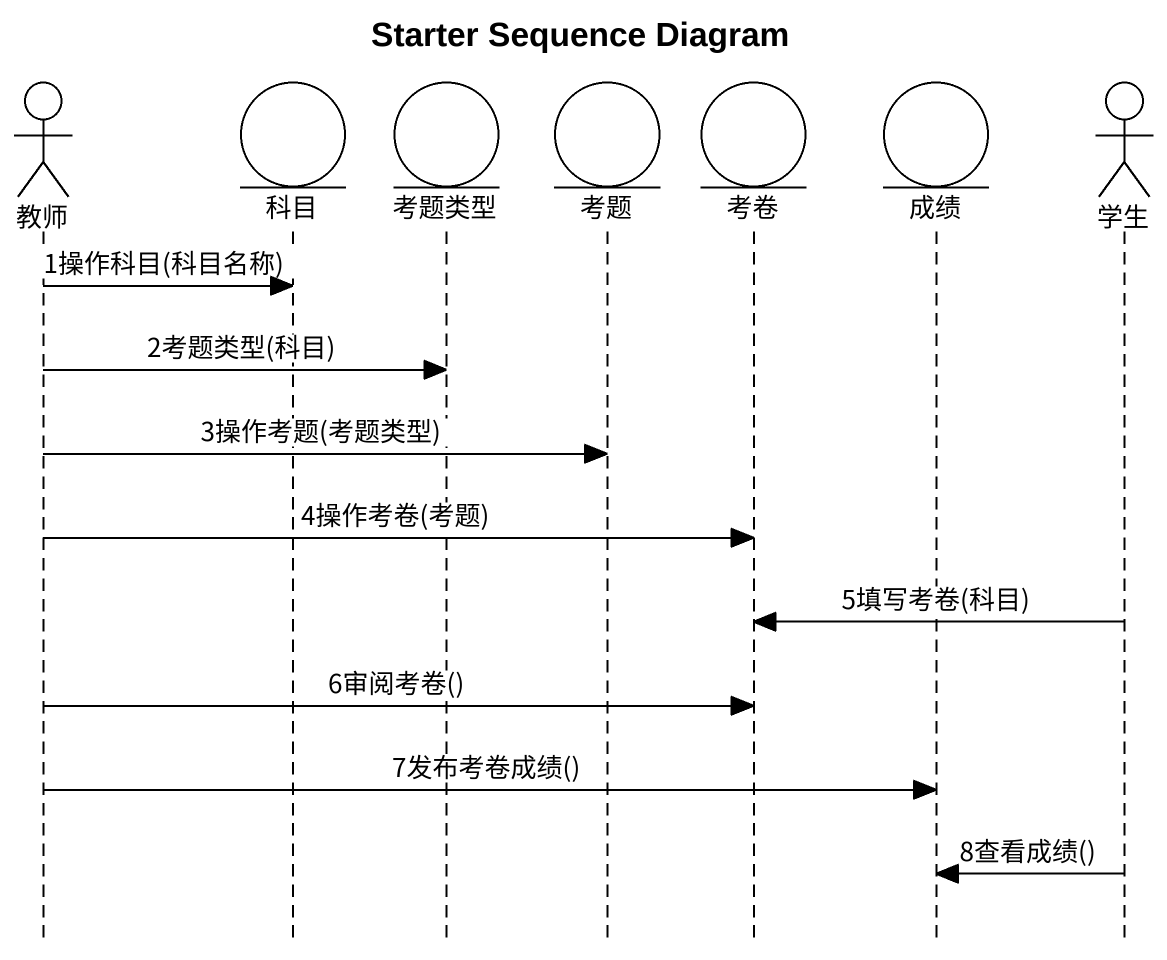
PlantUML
@startuml
title Starter Sequence Diagram
hide footbox
actor 教师
entity 科目
entity 考题类型
entity 考题
entity 考卷
entity 成绩
actor 学生

教师 -> 科目 : 1操作科目(科目名称)
教师 -> 考题类型 : 2考题类型(科目)
教师 -> 考题 : 3操作考题(考题类型)
教师 -> 考卷 : 4操作考卷(考题)
学生 -> 考卷 : 5填写考卷(科目)
教师 -> 考卷 : 6审阅考卷()
教师 -> 成绩 : 7发布考卷成绩()
学生 -> 成绩 : 8查看成绩()
@enduml
